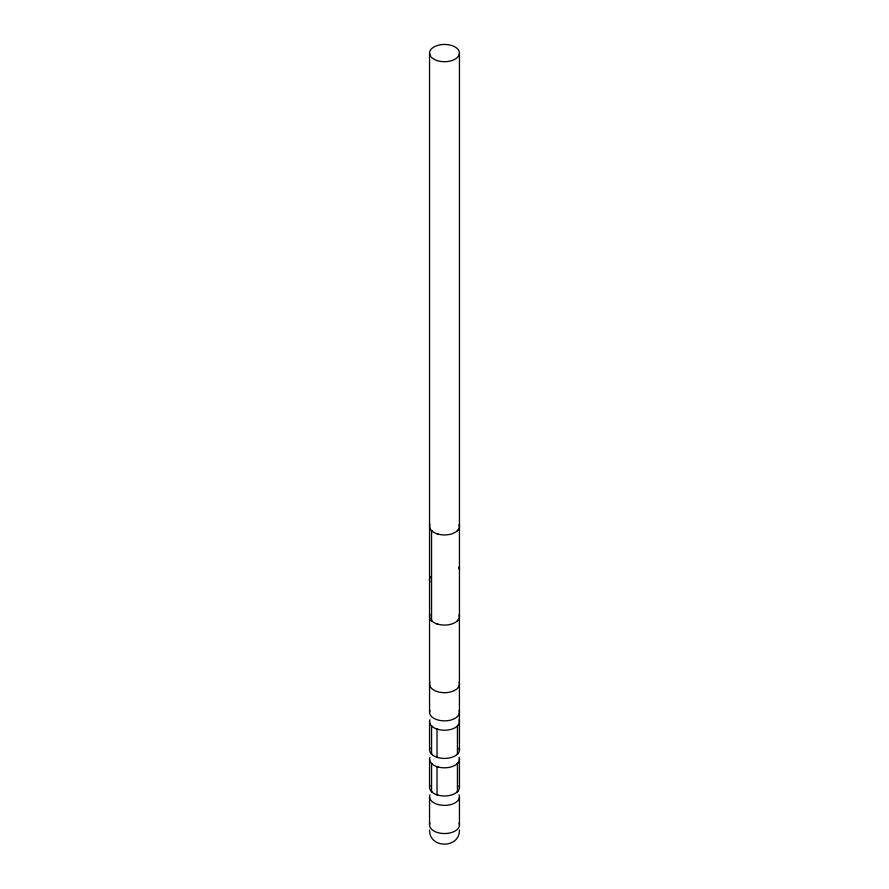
<?xml version="1.0" encoding="UTF-8"?>
<svg xmlns="http://www.w3.org/2000/svg" width="889" height="889" viewBox="0 0 889 889"><rect width="100%" height="100%" fill="white"/><g stroke="black" fill="none" stroke-linecap="round" stroke-linejoin="round"><path stroke-width="1.33" d="M459.424 830.059C459.824 848.828 429.176 848.828 429.576 830.059M457.324 530.755L457.946 530.088M457.324 620.889L457.946 620.233M457.324 726.057L457.946 725.402M457.324 754.228L457.946 753.561M457.324 763.618L457.946 762.951M457.324 791.788L457.946 791.121M436.821 533.722L437.966 534.089M436.821 623.867L437.966 624.222M436.821 729.036L437.966 729.391M436.821 757.206L437.966 757.561M436.821 766.596L437.966 766.951M436.821 794.766L437.966 795.122M431.432 577.472C429.654 575.439 428.943 580.273 429.82 582.139M431.432 530.522L432.121 531.155M431.432 620.655L432.121 621.3M431.432 725.824L432.121 726.469M431.432 753.994L432.121 754.639M431.432 763.384L432.121 764.029M431.432 791.554L432.121 792.199M459.168 566.749L459.446 569.516L459.257 567.371M459.446 526.455L459.424 525.766M459.413 615.844L459.446 749.794M459.413 721.012L459.446 721.757M459.413 749.183L459.446 749.927M459.413 758.573L459.446 759.317M459.413 786.743L459.446 787.487M459.446 53.262A14.946 8.634 0 0 1 436.755 60.463A14.946 8.634 0 0 1 437.299 45.517A14.946 8.634 0 0 1 459.446 53.262L459.446 616.466M459.446 759.184L459.446 787.354M459.446 796.922L459.446 825.092M457.435 725.935L457.435 754.105M457.435 763.495L457.435 791.666M437.032 729.102L437.032 757.261M437.032 766.651L437.032 794.822M431.554 530.633L431.554 620.766M431.554 725.935L431.554 754.105M431.554 763.495L431.554 791.666M429.554 53.24L429.554 616.321M429.554 616.633L429.554 712.4M429.554 721.49L429.554 749.66M429.554 759.05L429.554 787.221M429.554 796.911L429.554 825.081M459.102 524.454A14.946 8.634 0 0 1 444.489 534.956A14.946 8.634 0 0 1 429.909 524.443M459.102 614.599A14.946 8.634 0 0 1 444.489 625.089A14.946 8.634 0 0 1 429.909 614.577M459.102 785.487A14.946 8.634 0 0 1 444.489 795.988A14.946 8.634 0 0 1 429.909 785.476M459.102 757.317A14.946 8.634 0 0 1 444.489 767.818A14.946 8.634 0 0 1 429.909 757.306M459.102 682.207A14.946 8.634 0 0 1 444.489 692.698A14.946 8.634 0 0 1 429.909 682.185M459.102 710.378A14.946 8.634 0 0 1 444.489 720.868A14.946 8.634 0 0 1 429.909 710.355M459.102 719.757A14.946 8.634 0 0 1 444.489 730.258A14.946 8.634 0 0 1 429.909 719.746M459.102 747.927A14.946 8.634 0 0 1 444.489 758.428A14.946 8.634 0 0 1 429.909 747.916M459.102 794.877A14.946 8.634 0 0 1 444.489 805.378A14.946 8.634 0 0 1 429.909 794.866M459.102 823.047A14.946 8.634 0 0 1 444.489 833.549A14.946 8.634 0 0 1 429.909 823.036"/></g></svg>
